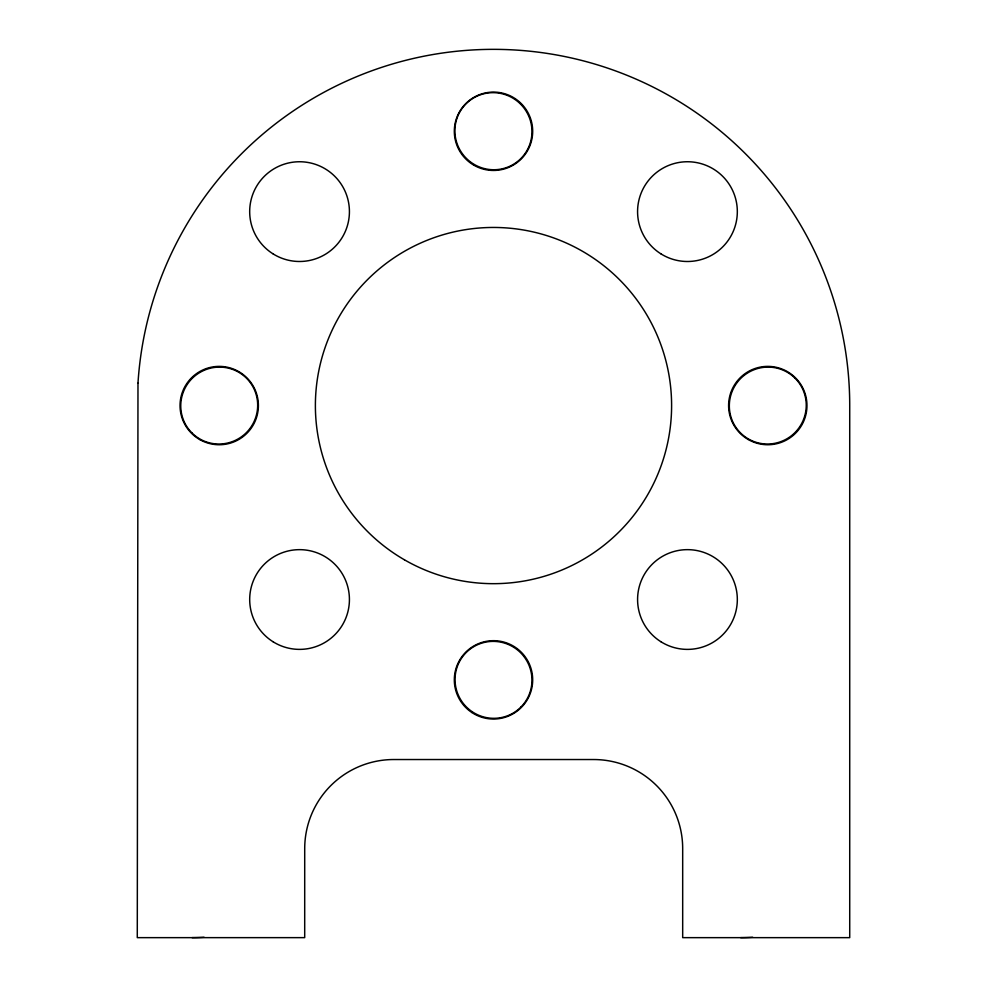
<?xml version="1.0" encoding="UTF-8"?>
<svg xmlns="http://www.w3.org/2000/svg" width="987" height="987" viewBox="0 0 987 987"><rect width="100%" height="100%" fill="white"/><g stroke="black" fill="none" stroke-linecap="round" stroke-linejoin="round"><path stroke-width="1.48" d="M752.637 937.243A38.74 3.923 -5.9 0 1 740.669 937.638M204.062 937.243A38.74 3.923 -5.9 0 1 192.107 937.638M137.983 383.203L137.279 937.65L304.699 937.638L304.712 848.586A89.052 89.052 0 0 1 393.764 759.534L593.631 759.534A89.052 89.052 0 0 1 682.683 848.586L682.683 937.65L849.721 937.65L849.721 405.571A356.221 356.221 0 0 0 504.69 49.523A356.221 356.221 0 0 0 137.983 383.203M404.448 559.814A178.104 178.104 0 0 0 671.604 405.571A178.104 178.104 0 0 0 404.448 251.315A178.104 178.104 0 0 0 404.448 559.814M661.167 254.004A49.868 49.868 0 0 0 737.301 213.18A49.868 49.868 0 0 0 663.881 167.667A49.868 49.868 0 0 0 661.167 254.004M273.276 254.004A49.868 49.868 0 0 0 349.398 213.18A49.868 49.868 0 0 0 275.99 167.667A49.868 49.868 0 0 0 273.276 254.004M273.276 641.895A49.868 49.868 0 0 0 349.398 601.083A49.868 49.868 0 0 0 275.99 555.57A49.868 49.868 0 0 0 273.276 641.895M661.167 641.895A49.868 49.868 0 0 0 737.301 601.083A49.868 49.868 0 0 0 663.881 555.57A49.868 49.868 0 0 0 661.167 641.895M471.811 712.491A39.184 39.184 0 0 0 532.61 682.313A39.184 39.184 0 0 0 476.079 644.758A39.184 39.184 0 0 0 471.811 712.491M748.195 439.499A39.184 39.184 0 0 0 806.971 405.571A39.184 39.184 0 0 0 748.195 371.63A39.184 39.184 0 0 0 748.195 439.499M473.908 165.211A39.184 39.184 0 0 0 532.684 131.283A39.184 39.184 0 0 0 473.908 97.343A39.184 39.184 0 0 0 473.908 165.211M199.621 439.499A39.184 39.184 0 0 0 258.397 405.571A39.184 39.184 0 0 0 199.621 371.63A39.184 39.184 0 0 0 199.621 439.499M520.815 707.173A38.74 38.345 45 0 0 520.618 652.74A38.74 38.345 45 0 0 466.185 652.53A38.74 38.345 45 0 0 466.382 706.963A38.74 38.345 45 0 0 520.815 707.173M191.897 432.886A38.74 38.345 -45 0 0 246.331 432.676A38.74 38.345 -45 0 0 246.528 378.243A38.74 38.345 -45 0 0 192.107 378.453A38.74 38.345 -45 0 0 191.897 432.886M456.241 140.981A38.74 38.345 45 0 0 520.815 158.599A38.74 38.345 45 0 0 503.21 94.024A38.74 38.345 45 0 0 456.241 140.981M795.103 378.243A38.74 38.345 -45 0 0 740.669 378.453A38.74 38.345 -45 0 0 740.472 432.886A38.74 38.345 -45 0 0 794.893 432.676A38.74 38.345 -45 0 0 795.103 378.243"/></g></svg>
